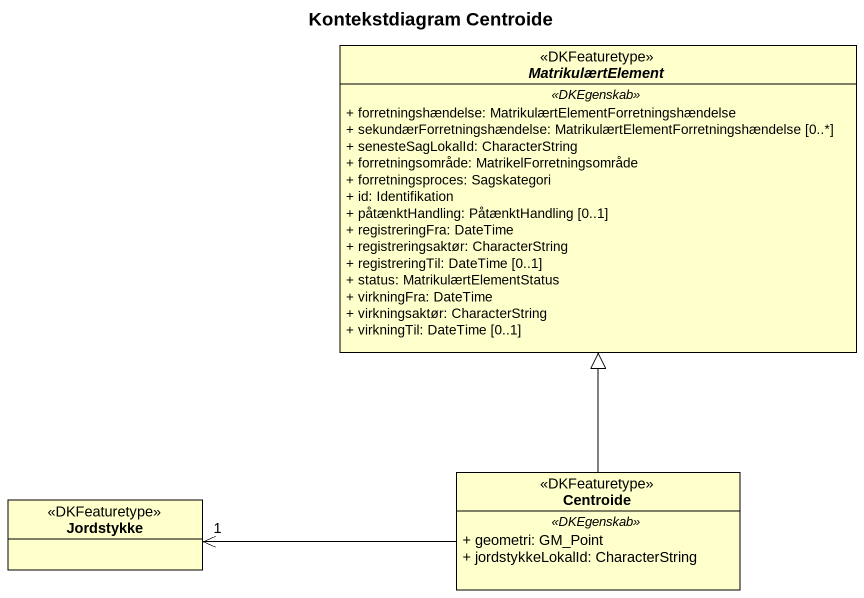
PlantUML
@startuml
title Kontekstdiagram Centroide
hide circle
hide empty members
skinparam classAttributeIconSize 0
abstract class MatrikulærtElement <<DKFeaturetype>> {
  .. <<DKEgenskab>> ..
  + forretningshændelse: MatrikulærtElementForretningshændelse
  + sekundærForretningshændelse: MatrikulærtElementForretningshændelse [0..*]
  + senesteSagLokalId: CharacterString
  + forretningsområde: MatrikelForretningsområde
  + forretningsproces: Sagskategori
  + id: Identifikation
  + påtænktHandling: PåtænktHandling [0..1]
  + registreringFra: DateTime
  + registreringsaktør: CharacterString
  + registreringTil: DateTime [0..1]
  + status: MatrikulærtElementStatus
  + virkningFra: DateTime
  + virkningsaktør: CharacterString
  + virkningTil: DateTime [0..1]
}
class Centroide <<DKFeaturetype>> {
  .. <<DKEgenskab>> ..
  + geometri: GM_Point
  + jordstykkeLokalId: CharacterString
}
class Jordstykke <<DKFeaturetype>>
Centroide -up-|> MatrikulærtElement
Centroide -left-> "1" Jordstykke
@enduml
